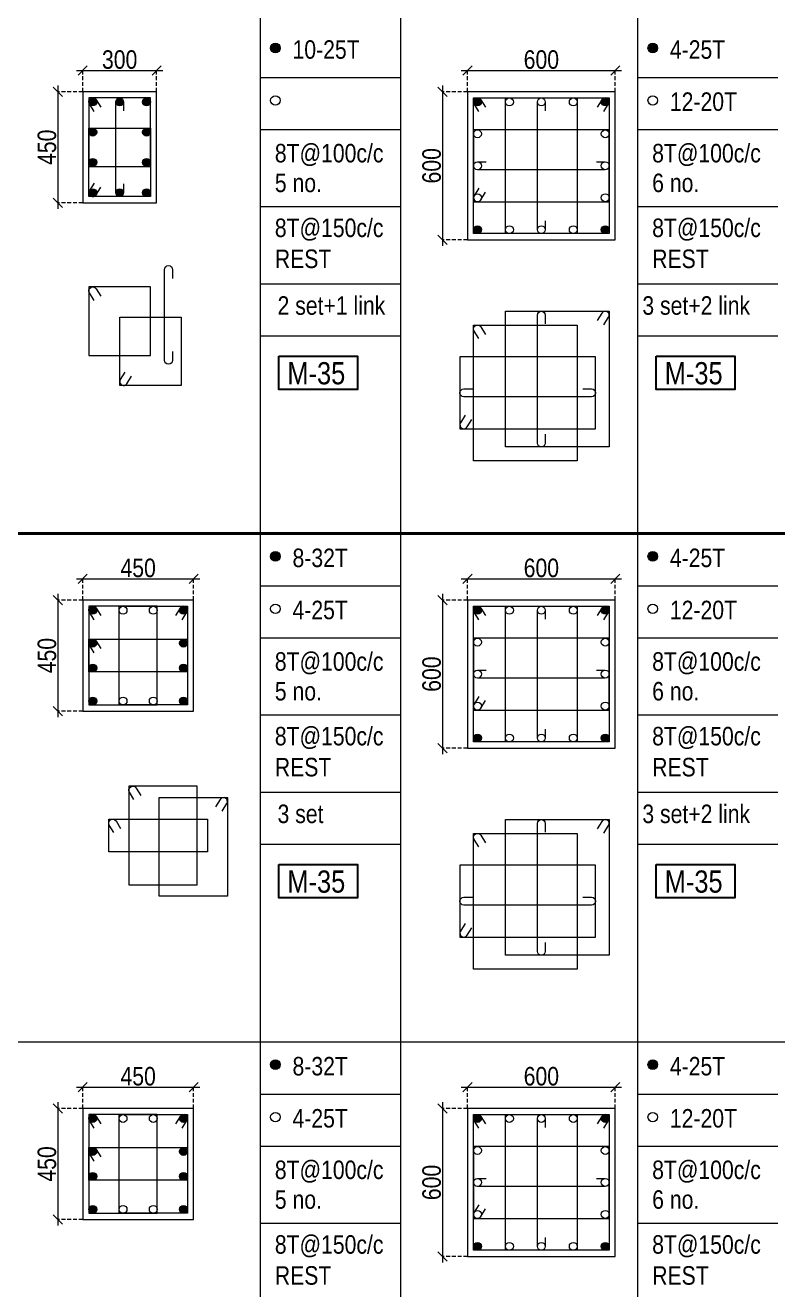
# Model space of a CAD drawing. Header units: millimetres. Extents: x 1112055 to 3390982, y -148532 to 766891.
# Drawn here: x 2585967 to 2598173, y 620686 to 641182 of the extents above; entities that cross this region are included whole.
import ezdxf
from ezdxf.enums import TextEntityAlignment as Align

# ---------------------------------------------------------------- set-up
doc = ezdxf.new("R2010")
doc.units = ezdxf.units.MM
doc.header["$PDMODE"] = 35
doc.header["$PDSIZE"] = -25
doc.linetypes.add('DASHED2', pattern=[0.375, 0.25, -0.125])
doc.linetypes.add('Hidden', pattern=[9.525, 6.35, -3.175])
for name, color, linetype, lineweight in [('B COL. SIZE DIM', 220, 'Continuous', 25), ('B COLSCH', 204, 'Continuous', 20), ('B COLUMN', 1, 'Hidden', 9), ('B STEEL', 34, 'Continuous', 15)]:
    doc.layers.add(name, color=color, linetype=linetype, lineweight=lineweight)
doc.layers.add('B TEXT', color=7, linetype='Continuous')
doc.styles.add('dim inside', font='romans.shx', dxfattribs={"width": 0.8, "height": 125})
doc.styles.add('SWINC', font='swissc.ttf')
doc.dimstyles.new('dim inside', dxfattribs={"dimtxt": 125, "dimasz": 100, "dimexe": 0, "dimexo": 0, "dimgap": 10, "dimtad": 0, "dimdec": 0, "dimzin": 0, "dimdsep": 46, "dimtxsty": 'dim inside', "dimblk": 'SMALL', "dimcen": 0.09, "dimadec": 0, "dimazin": 0, "dimtfac": 1, "dimtdec": 0, "dimtofl": 0, "dimtmove": 0, "dimatfit": 3, "dimfxl": 1, "dimtolj": 1, "dimtzin": 0, "dimarcsym": 2})

# ---------------------------------------------------------------- blocks, each defined once
blk = doc.blocks.new('_Oblique')
at = {"color": 0, "linetype": 'ByBlock', "lineweight": -2}
blk.add_line((-0.5, -0.5), (0.5, 0.5), dxfattribs=at)
blk = doc.blocks.new('*D5619')
at = {"layer": 'B COL. SIZE DIM', "color": 250, "lineweight": 9, "ltscale": 250, "transparency": 16777216}
blk.add_line((2586798, 623970), (2588798, 623970), dxfattribs=at)
at = {"layer": 'B COL. SIZE DIM', "color": 250, "linetype": 'DASHED2', "lineweight": 9, "ltscale": 250, "transparency": 16777216}
for p, q in [((2586898, 623625), (2586898, 623970)), ((2588698, 623625), (2588698, 623970))]:
    blk.add_line(p, q, dxfattribs=at)
at = {"layer": 'Defpoints', "color": 0, "lineweight": 40, "transparency": 16777216}
for p in [(2588698, 623970), (2586898, 623625), (2588698, 623625)]:
    blk.add_point(p, dxfattribs=at)
at = {"layer": 'B COL. SIZE DIM', "color": 250, "lineweight": 9, "transparency": 16777216, "xscale": 150, "yscale": 150, "zscale": 150, "rotation": 180}
blk.add_blockref('_Oblique', (2586898, 623970), dxfattribs=at)
at = {"layer": 'B COL. SIZE DIM', "color": 250, "lineweight": 9, "transparency": 16777216, "xscale": 150, "yscale": 150, "zscale": 150}
blk.add_blockref('_Oblique', (2588698, 623970), dxfattribs=at)
at = {"layer": 'B COL. SIZE DIM', "color": 6, "transparency": 16777216, "insert": (2587798, 624145), "char_height": 300, "attachment_point": 5, "style": 'SWINC'}
blk.add_mtext('\\A1;450', dxfattribs=at)
blk = doc.blocks.new('*D5620')
at = {"layer": 'B COL. SIZE DIM', "color": 250, "lineweight": 9, "ltscale": 250, "transparency": 16777216}
blk.add_line((2586494, 623725), (2586494, 621725), dxfattribs=at)
at = {"layer": 'B COL. SIZE DIM', "color": 250, "linetype": 'DASHED2', "lineweight": 9, "ltscale": 250, "transparency": 16777216}
for p, q in [((2586898, 623625), (2586494, 623625)), ((2586898, 621825), (2586494, 621825))]:
    blk.add_line(p, q, dxfattribs=at)
at = {"layer": 'Defpoints', "color": 0, "lineweight": 40, "transparency": 16777216}
for p in [(2586898, 623625), (2586494, 621825), (2586898, 621825)]:
    blk.add_point(p, dxfattribs=at)
at = {"layer": 'B COL. SIZE DIM', "color": 250, "lineweight": 9, "transparency": 16777216, "xscale": 150, "yscale": 150, "zscale": 150}
for p, rotation in [((2586494, 623625), 90), ((2586494, 621825), 270)]:
    blk.add_blockref('_Oblique', p, dxfattribs=dict(at, rotation=rotation))
at = {"layer": 'B COL. SIZE DIM', "color": 6, "transparency": 16777216, "insert": (2586319, 622725), "char_height": 300, "attachment_point": 5, "rotation": 90, "style": 'SWINC'}
blk.add_mtext('\\A1;450', dxfattribs=at)
blk = doc.blocks.new('*D5621')
at = {"layer": 'B COL. SIZE DIM', "color": 250, "lineweight": 9, "ltscale": 250, "transparency": 16777216}
blk.add_line((2586798, 632210), (2588798, 632210), dxfattribs=at)
at = {"layer": 'B COL. SIZE DIM', "color": 250, "linetype": 'DASHED2', "lineweight": 9, "ltscale": 250, "transparency": 16777216}
for p, q in [((2586898, 631865), (2586898, 632210)), ((2588698, 631865), (2588698, 632210))]:
    blk.add_line(p, q, dxfattribs=at)
at = {"layer": 'Defpoints', "color": 0, "lineweight": 40, "transparency": 16777216}
for p in [(2588698, 632210), (2586898, 631865), (2588698, 631865)]:
    blk.add_point(p, dxfattribs=at)
at = {"layer": 'B COL. SIZE DIM', "color": 250, "lineweight": 9, "transparency": 16777216, "xscale": 150, "yscale": 150, "zscale": 150, "rotation": 180}
blk.add_blockref('_Oblique', (2586898, 632210), dxfattribs=at)
at = {"layer": 'B COL. SIZE DIM', "color": 250, "lineweight": 9, "transparency": 16777216, "xscale": 150, "yscale": 150, "zscale": 150}
blk.add_blockref('_Oblique', (2588698, 632210), dxfattribs=at)
at = {"layer": 'B COL. SIZE DIM', "color": 6, "transparency": 16777216, "insert": (2587798, 632385), "char_height": 300, "attachment_point": 5, "style": 'SWINC'}
blk.add_mtext('\\A1;450', dxfattribs=at)
blk = doc.blocks.new('*D5622')
at = {"layer": 'B COL. SIZE DIM', "color": 250, "lineweight": 9, "ltscale": 250, "transparency": 16777216}
blk.add_line((2586494, 631965), (2586494, 629965), dxfattribs=at)
at = {"layer": 'B COL. SIZE DIM', "color": 250, "linetype": 'DASHED2', "lineweight": 9, "ltscale": 250, "transparency": 16777216}
for p, q in [((2586898, 631865), (2586494, 631865)), ((2586898, 630065), (2586494, 630065))]:
    blk.add_line(p, q, dxfattribs=at)
at = {"layer": 'Defpoints', "color": 0, "lineweight": 40, "transparency": 16777216}
for p in [(2586898, 631865), (2586494, 630065), (2586898, 630065)]:
    blk.add_point(p, dxfattribs=at)
at = {"layer": 'B COL. SIZE DIM', "color": 250, "lineweight": 9, "transparency": 16777216, "xscale": 150, "yscale": 150, "zscale": 150}
for p, rotation in [((2586494, 631865), 90), ((2586494, 630065), 270)]:
    blk.add_blockref('_Oblique', p, dxfattribs=dict(at, rotation=rotation))
at = {"layer": 'B COL. SIZE DIM', "color": 6, "transparency": 16777216, "insert": (2586319, 630965), "char_height": 300, "attachment_point": 5, "rotation": 90, "style": 'SWINC'}
blk.add_mtext('\\A1;450', dxfattribs=at)
blk = doc.blocks.new('*D5631')
at = {"layer": 'B COL. SIZE DIM', "color": 250, "lineweight": 9, "ltscale": 250, "transparency": 16777216}
blk.add_line((2593039, 623970), (2595639, 623970), dxfattribs=at)
at = {"layer": 'B COL. SIZE DIM', "color": 250, "linetype": 'DASHED2', "lineweight": 9, "ltscale": 250, "transparency": 16777216}
for p, q in [((2593139, 623625), (2593139, 623970)), ((2595539, 623625), (2595539, 623970))]:
    blk.add_line(p, q, dxfattribs=at)
at = {"layer": 'Defpoints', "color": 0, "lineweight": 40, "transparency": 16777216}
for p in [(2595539, 623970), (2593139, 623625), (2595539, 623625)]:
    blk.add_point(p, dxfattribs=at)
at = {"layer": 'B COL. SIZE DIM', "color": 250, "lineweight": 9, "transparency": 16777216, "xscale": 150, "yscale": 150, "zscale": 150, "rotation": 180}
blk.add_blockref('_Oblique', (2593139, 623970), dxfattribs=at)
at = {"layer": 'B COL. SIZE DIM', "color": 250, "lineweight": 9, "transparency": 16777216, "xscale": 150, "yscale": 150, "zscale": 150}
blk.add_blockref('_Oblique', (2595539, 623970), dxfattribs=at)
at = {"layer": 'B COL. SIZE DIM', "color": 6, "transparency": 16777216, "insert": (2594339, 624145), "char_height": 300, "attachment_point": 5, "style": 'SWINC'}
blk.add_mtext('\\A1;600', dxfattribs=at)
blk = doc.blocks.new('*D5632')
at = {"layer": 'B COL. SIZE DIM', "color": 250, "lineweight": 9, "ltscale": 250, "transparency": 16777216}
blk.add_line((2592735, 623725), (2592735, 621125), dxfattribs=at)
at = {"layer": 'B COL. SIZE DIM', "color": 250, "linetype": 'DASHED2', "lineweight": 9, "ltscale": 250, "transparency": 16777216}
for p, q in [((2593139, 623625), (2592735, 623625)), ((2593139, 621225), (2592735, 621225))]:
    blk.add_line(p, q, dxfattribs=at)
at = {"layer": 'Defpoints', "color": 0, "lineweight": 40, "transparency": 16777216}
for p in [(2593139, 623625), (2592735, 621225), (2593139, 621225)]:
    blk.add_point(p, dxfattribs=at)
at = {"layer": 'B COL. SIZE DIM', "color": 250, "lineweight": 9, "transparency": 16777216, "xscale": 150, "yscale": 150, "zscale": 150}
for p, rotation in [((2592735, 623625), 90), ((2592735, 621225), 270)]:
    blk.add_blockref('_Oblique', p, dxfattribs=dict(at, rotation=rotation))
at = {"layer": 'B COL. SIZE DIM', "color": 6, "transparency": 16777216, "insert": (2592560, 622425), "char_height": 300, "attachment_point": 5, "rotation": 90, "style": 'SWINC'}
blk.add_mtext('\\A1;600', dxfattribs=at)
blk = doc.blocks.new('*D5633')
at = {"layer": 'B COL. SIZE DIM', "color": 250, "lineweight": 9, "ltscale": 250, "transparency": 16777216}
blk.add_line((2593039, 632210), (2595639, 632210), dxfattribs=at)
at = {"layer": 'B COL. SIZE DIM', "color": 250, "linetype": 'DASHED2', "lineweight": 9, "ltscale": 250, "transparency": 16777216}
for p, q in [((2593139, 631865), (2593139, 632210)), ((2595539, 631865), (2595539, 632210))]:
    blk.add_line(p, q, dxfattribs=at)
at = {"layer": 'Defpoints', "color": 0, "lineweight": 40, "transparency": 16777216}
for p in [(2595539, 632210), (2593139, 631865), (2595539, 631865)]:
    blk.add_point(p, dxfattribs=at)
at = {"layer": 'B COL. SIZE DIM', "color": 250, "lineweight": 9, "transparency": 16777216, "xscale": 150, "yscale": 150, "zscale": 150, "rotation": 180}
blk.add_blockref('_Oblique', (2593139, 632210), dxfattribs=at)
at = {"layer": 'B COL. SIZE DIM', "color": 250, "lineweight": 9, "transparency": 16777216, "xscale": 150, "yscale": 150, "zscale": 150}
blk.add_blockref('_Oblique', (2595539, 632210), dxfattribs=at)
at = {"layer": 'B COL. SIZE DIM', "color": 6, "transparency": 16777216, "insert": (2594339, 632385), "char_height": 300, "attachment_point": 5, "style": 'SWINC'}
blk.add_mtext('\\A1;600', dxfattribs=at)
blk = doc.blocks.new('*D5634')
at = {"layer": 'B COL. SIZE DIM', "color": 250, "lineweight": 9, "ltscale": 250, "transparency": 16777216}
blk.add_line((2592735, 631965), (2592735, 629365), dxfattribs=at)
at = {"layer": 'B COL. SIZE DIM', "color": 250, "linetype": 'DASHED2', "lineweight": 9, "ltscale": 250, "transparency": 16777216}
for p, q in [((2593139, 631865), (2592735, 631865)), ((2593139, 629465), (2592735, 629465))]:
    blk.add_line(p, q, dxfattribs=at)
at = {"layer": 'Defpoints', "color": 0, "lineweight": 40, "transparency": 16777216}
for p in [(2593139, 631865), (2592735, 629465), (2593139, 629465)]:
    blk.add_point(p, dxfattribs=at)
at = {"layer": 'B COL. SIZE DIM', "color": 250, "lineweight": 9, "transparency": 16777216, "xscale": 150, "yscale": 150, "zscale": 150}
for p, rotation in [((2592735, 631865), 90), ((2592735, 629465), 270)]:
    blk.add_blockref('_Oblique', p, dxfattribs=dict(at, rotation=rotation))
at = {"layer": 'B COL. SIZE DIM', "color": 6, "transparency": 16777216, "insert": (2592560, 630665), "char_height": 300, "attachment_point": 5, "rotation": 90, "style": 'SWINC'}
blk.add_mtext('\\A1;600', dxfattribs=at)
blk = doc.blocks.new('*D5427')
at = {"layer": 'B COL. SIZE DIM', "color": 250, "lineweight": 9, "ltscale": 250, "transparency": 16777216}
blk.add_line((2586798, 640450), (2588198, 640450), dxfattribs=at)
at = {"layer": 'B COL. SIZE DIM', "color": 250, "linetype": 'DASHED2', "lineweight": 9, "ltscale": 250, "transparency": 16777216}
for p, q in [((2586898, 640105), (2586898, 640450)), ((2588098, 640105), (2588098, 640450))]:
    blk.add_line(p, q, dxfattribs=at)
at = {"layer": 'Defpoints', "color": 0, "lineweight": 40, "transparency": 16777216}
for p in [(2588098, 640450), (2586898, 640105), (2588098, 640105)]:
    blk.add_point(p, dxfattribs=at)
at = {"layer": 'B COL. SIZE DIM', "color": 250, "lineweight": 9, "transparency": 16777216, "xscale": 150, "yscale": 150, "zscale": 150, "rotation": 180}
blk.add_blockref('_Oblique', (2586898, 640450), dxfattribs=at)
at = {"layer": 'B COL. SIZE DIM', "color": 250, "lineweight": 9, "transparency": 16777216, "xscale": 150, "yscale": 150, "zscale": 150}
blk.add_blockref('_Oblique', (2588098, 640450), dxfattribs=at)
at = {"layer": 'B COL. SIZE DIM', "color": 6, "transparency": 16777216, "insert": (2587498, 640625), "char_height": 300, "attachment_point": 5, "style": 'SWINC'}
blk.add_mtext('\\A1;300', dxfattribs=at)
blk = doc.blocks.new('*D5428')
at = {"layer": 'B COL. SIZE DIM', "color": 250, "lineweight": 9, "ltscale": 250, "transparency": 16777216}
blk.add_line((2586494, 640205), (2586494, 638205), dxfattribs=at)
at = {"layer": 'B COL. SIZE DIM', "color": 250, "linetype": 'DASHED2', "lineweight": 9, "ltscale": 250, "transparency": 16777216}
for p, q in [((2586898, 640105), (2586494, 640105)), ((2586898, 638305), (2586494, 638305))]:
    blk.add_line(p, q, dxfattribs=at)
at = {"layer": 'Defpoints', "color": 0, "lineweight": 40, "transparency": 16777216}
for p in [(2586898, 640105), (2586494, 638305), (2586898, 638305)]:
    blk.add_point(p, dxfattribs=at)
at = {"layer": 'B COL. SIZE DIM', "color": 250, "lineweight": 9, "transparency": 16777216, "xscale": 150, "yscale": 150, "zscale": 150}
for p, rotation in [((2586494, 640105), 90), ((2586494, 638305), 270)]:
    blk.add_blockref('_Oblique', p, dxfattribs=dict(at, rotation=rotation))
at = {"layer": 'B COL. SIZE DIM', "color": 6, "transparency": 16777216, "insert": (2586319, 639205), "char_height": 300, "attachment_point": 5, "rotation": 90, "style": 'SWINC'}
blk.add_mtext('\\A1;450', dxfattribs=at)
blk = doc.blocks.new('*D5429')
at = {"layer": 'B COL. SIZE DIM', "color": 250, "lineweight": 9, "ltscale": 250, "transparency": 16777216}
blk.add_line((2593039, 640450), (2595639, 640450), dxfattribs=at)
at = {"layer": 'B COL. SIZE DIM', "color": 250, "linetype": 'DASHED2', "lineweight": 9, "ltscale": 250, "transparency": 16777216}
for p, q in [((2593139, 640105), (2593139, 640450)), ((2595539, 640105), (2595539, 640450))]:
    blk.add_line(p, q, dxfattribs=at)
at = {"layer": 'Defpoints', "color": 0, "lineweight": 40, "transparency": 16777216}
for p in [(2595539, 640450), (2593139, 640105), (2595539, 640105)]:
    blk.add_point(p, dxfattribs=at)
at = {"layer": 'B COL. SIZE DIM', "color": 250, "lineweight": 9, "transparency": 16777216, "xscale": 150, "yscale": 150, "zscale": 150, "rotation": 180}
blk.add_blockref('_Oblique', (2593139, 640450), dxfattribs=at)
at = {"layer": 'B COL. SIZE DIM', "color": 250, "lineweight": 9, "transparency": 16777216, "xscale": 150, "yscale": 150, "zscale": 150}
blk.add_blockref('_Oblique', (2595539, 640450), dxfattribs=at)
at = {"layer": 'B COL. SIZE DIM', "color": 6, "transparency": 16777216, "insert": (2594339, 640625), "char_height": 300, "attachment_point": 5, "style": 'SWINC'}
blk.add_mtext('\\A1;600', dxfattribs=at)
blk = doc.blocks.new('*D5430')
at = {"layer": 'B COL. SIZE DIM', "color": 250, "lineweight": 9, "ltscale": 250, "transparency": 16777216}
blk.add_line((2592735, 640205), (2592735, 637605), dxfattribs=at)
at = {"layer": 'B COL. SIZE DIM', "color": 250, "linetype": 'DASHED2', "lineweight": 9, "ltscale": 250, "transparency": 16777216}
for p, q in [((2593139, 640105), (2592735, 640105)), ((2593139, 637705), (2592735, 637705))]:
    blk.add_line(p, q, dxfattribs=at)
at = {"layer": 'Defpoints', "color": 0, "lineweight": 40, "transparency": 16777216}
for p in [(2593139, 640105), (2592735, 637705), (2593139, 637705)]:
    blk.add_point(p, dxfattribs=at)
at = {"layer": 'B COL. SIZE DIM', "color": 250, "lineweight": 9, "transparency": 16777216, "xscale": 150, "yscale": 150, "zscale": 150}
for p, rotation in [((2592735, 640105), 90), ((2592735, 637705), 270)]:
    blk.add_blockref('_Oblique', p, dxfattribs=dict(at, rotation=rotation))
at = {"layer": 'B COL. SIZE DIM', "color": 6, "transparency": 16777216, "insert": (2592560, 638905), "char_height": 300, "attachment_point": 5, "rotation": 90, "style": 'SWINC'}
blk.add_mtext('\\A1;600', dxfattribs=at)

msp = doc.modelspace()

# ---------------------------------------------------------------- hatches: boundary and pattern name
at = {"layer": 'B STEEL', "lineweight": 9, "ltscale": 0.5}
h = msp.add_hatch(color=34, dxfattribs=at)
edge = h.paths.add_edge_path()
edge.add_arc((2590023.8, 640814.1), 76.8, 0, 360)
h = msp.add_hatch(color=34, dxfattribs=at)
edge = h.paths.add_edge_path()
edge.add_arc((2596145.4, 640814.1), 76.8, 0, 360)
h = msp.add_hatch(color=34, dxfattribs=at)
edge = h.paths.add_edge_path()
edge.add_arc((2587062.2, 639940.9), 64, 0, 360)
h = msp.add_hatch(color=34, dxfattribs=at)
edge = h.paths.add_edge_path()
edge.add_arc((2587498.1, 639940.9), 64, 0, 360)
h = msp.add_hatch(color=34, dxfattribs=at)
edge = h.paths.add_edge_path()
edge.add_arc((2587934.1, 639940.9), 64, 0, 360)
h = msp.add_hatch(color=34, dxfattribs=at)
edge = h.paths.add_edge_path()
edge.add_arc((2593303, 639940.9), 64, 0, 360)
h = msp.add_hatch(color=34, dxfattribs=at)
edge = h.paths.add_edge_path()
edge.add_arc((2595374.9, 639940.9), 64, 180, 540, ccw=False)
h = msp.add_hatch(color=34, dxfattribs=at)
edge = h.paths.add_edge_path()
edge.add_arc((2587062.2, 639450.2), 64, 0, 360)
h = msp.add_hatch(color=3, dxfattribs=at)
edge = h.paths.add_edge_path()
edge.add_arc((2587934.1, 639450.2), 64, 0, 360)
h = msp.add_hatch(color=34, dxfattribs=at)
edge = h.paths.add_edge_path()
edge.add_arc((2587062.2, 638959.6), 64, 0, 360)
h = msp.add_hatch(color=3, dxfattribs=at)
edge = h.paths.add_edge_path()
edge.add_arc((2587934.1, 638959.6), 64, 0, 360)
h = msp.add_hatch(color=34, dxfattribs=at)
edge = h.paths.add_edge_path()
edge.add_arc((2587062.2, 638468.9), 64, 0, 360)
h = msp.add_hatch(color=34, dxfattribs=at)
edge = h.paths.add_edge_path()
edge.add_arc((2587498.1, 638468.9), 64, 0, 360)
h = msp.add_hatch(color=34, dxfattribs=at)
edge = h.paths.add_edge_path()
edge.add_arc((2587934.1, 638468.9), 64, 0, 360)
h = msp.add_hatch(color=34, dxfattribs=at)
edge = h.paths.add_edge_path()
edge.add_arc((2593303, 637868.9), 64, 0, 360, ccw=False)
h = msp.add_hatch(color=34, dxfattribs=at)
edge = h.paths.add_edge_path()
edge.add_arc((2595374.9, 637868.9), 64, -180, 180)
h = msp.add_hatch(color=34, dxfattribs=at)
edge = h.paths.add_edge_path()
edge.add_arc((2590023.8, 632574.2), 76.8, 0, 360)
h = msp.add_hatch(color=34, dxfattribs=at)
edge = h.paths.add_edge_path()
edge.add_arc((2596145.4, 632574.2), 76.8, 0, 360)
h = msp.add_hatch(color=34, dxfattribs=at)
edge = h.paths.add_edge_path()
edge.add_arc((2587062.2, 631701), 64, 0, 360)
h = msp.add_hatch(color=34, dxfattribs=at)
edge = h.paths.add_edge_path()
edge.add_arc((2588534.1, 631701), 64, 180, 540, ccw=False)
h = msp.add_hatch(color=34, dxfattribs=at)
edge = h.paths.add_edge_path()
edge.add_arc((2593303, 631701), 64, 0, 360)
h = msp.add_hatch(color=34, dxfattribs=at)
edge = h.paths.add_edge_path()
edge.add_arc((2595374.9, 631701), 64, 180, 540, ccw=False)
at = {"layer": 'B STEEL'}
h = msp.add_hatch(color=34, dxfattribs=at)
edge = h.paths.add_edge_path()
edge.add_arc((2587062.2, 631166.6), 64, 0, 360)
h = msp.add_hatch(color=34, dxfattribs=at)
edge = h.paths.add_edge_path()
edge.add_arc((2588534.1, 631166.6), 64, 0, 360)
h = msp.add_hatch(color=34, dxfattribs=at)
edge = h.paths.add_edge_path()
edge.add_arc((2587062.2, 630763.5), 64, 0, 360)
h = msp.add_hatch(color=34, dxfattribs=at)
edge = h.paths.add_edge_path()
edge.add_arc((2588534.1, 630763.5), 64, 0, 360)
at = {"layer": 'B STEEL', "lineweight": 9, "ltscale": 0.5}
h = msp.add_hatch(color=34, dxfattribs=at)
edge = h.paths.add_edge_path()
edge.add_arc((2587062.2, 630229.1), 64, 0, 360, ccw=False)
h = msp.add_hatch(color=34, dxfattribs=at)
edge = h.paths.add_edge_path()
edge.add_arc((2588534.1, 630229.1), 64, -180, 180)
h = msp.add_hatch(color=34, dxfattribs=at)
edge = h.paths.add_edge_path()
edge.add_arc((2593303, 629629.1), 64, 0, 360, ccw=False)
h = msp.add_hatch(color=34, dxfattribs=at)
edge = h.paths.add_edge_path()
edge.add_arc((2595374.9, 629629.1), 64, -180, 180)
h = msp.add_hatch(color=34, dxfattribs=at)
edge = h.paths.add_edge_path()
edge.add_arc((2590023.8, 624334.4), 76.8, 0, 360)
h = msp.add_hatch(color=34, dxfattribs=at)
edge = h.paths.add_edge_path()
edge.add_arc((2596145.4, 624334.4), 76.8, 0, 360)
h = msp.add_hatch(color=34, dxfattribs=at)
edge = h.paths.add_edge_path()
edge.add_arc((2587062.2, 623461.2), 64, 0, 360)
h = msp.add_hatch(color=34, dxfattribs=at)
edge = h.paths.add_edge_path()
edge.add_arc((2588534.1, 623461.2), 64, 180, 540, ccw=False)
h = msp.add_hatch(color=34, dxfattribs=at)
edge = h.paths.add_edge_path()
edge.add_arc((2593303, 623461.2), 64, 0, 360)
h = msp.add_hatch(color=34, dxfattribs=at)
edge = h.paths.add_edge_path()
edge.add_arc((2595374.9, 623461.2), 64, 180, 540, ccw=False)
at = {"layer": 'B STEEL'}
h = msp.add_hatch(color=34, dxfattribs=at)
edge = h.paths.add_edge_path()
edge.add_arc((2587062.2, 622926.8), 64, 0, 360)
h = msp.add_hatch(color=34, dxfattribs=at)
edge = h.paths.add_edge_path()
edge.add_arc((2588534.1, 622926.8), 64, 0, 360)
h = msp.add_hatch(color=34, dxfattribs=at)
edge = h.paths.add_edge_path()
edge.add_arc((2587062.2, 622523.6), 64, 0, 360)
h = msp.add_hatch(color=34, dxfattribs=at)
edge = h.paths.add_edge_path()
edge.add_arc((2588534.1, 622523.6), 64, 0, 360)
at = {"layer": 'B STEEL', "lineweight": 9, "ltscale": 0.5}
h = msp.add_hatch(color=34, dxfattribs=at)
edge = h.paths.add_edge_path()
edge.add_arc((2587062.2, 621989.2), 64, 0, 360, ccw=False)
h = msp.add_hatch(color=34, dxfattribs=at)
edge = h.paths.add_edge_path()
edge.add_arc((2588534.1, 621989.2), 64, -180, 180)
h = msp.add_hatch(color=34, dxfattribs=at)
edge = h.paths.add_edge_path()
edge.add_arc((2593303, 621389.2), 64, 0, 360, ccw=False)
h = msp.add_hatch(color=34, dxfattribs=at)
edge = h.paths.add_edge_path()
edge.add_arc((2595374.9, 621389.2), 64, -180, 180)

# ---------------------------------------------------------------- linework, layer by layer
at = {"color": 1, "lineweight": 40}
msp.add_line((2487307.1, 632942.5), (2815548.4, 632942.5), dxfattribs=at)
at = {"layer": 'B COLSCH', "color": 250, "lineweight": 0}
for p, q in [((2589777.5, 649422.2), (2589777.5, 583503.5)), ((2592051.9, 649422.2), (2592051.9, 574628.3)), ((2595899.1, 649422.2), (2595899.1, 583503.5)), ((2589777.5, 640337.4), (2592051.9, 640337.4)), ((2595899.1, 640337.4), (2598173.5, 640337.4)), ((2589777.5, 639492.4), (2592051.9, 639492.4)), ((2595899.1, 639492.4), (2598173.5, 639492.4)), ((2589777.5, 638242.6), (2592051.9, 638242.6)), ((2595899.1, 638242.6), (2598173.5, 638242.6)), ((2589777.5, 636992.8), (2592051.9, 636992.8)), ((2595899.1, 636992.8), (2598173.5, 636992.8)), ((2589777.5, 636147.8), (2592051.9, 636147.8)), ((2595899.1, 636147.8), (2598173.5, 636147.8)), ((2487307.1, 632942.5), (2667535.6, 632942.5)), ((2589777.5, 632097.5), (2592051.9, 632097.5)), ((2595899.1, 632097.5), (2598173.5, 632097.5)), ((2589777.5, 631252.5), (2592051.9, 631252.5)), ((2595899.1, 631252.5), (2598173.5, 631252.5)), ((2589777.5, 630002.8), (2592051.9, 630002.8)), ((2595899.1, 630002.8), (2598173.5, 630002.8)), ((2589777.5, 628753), (2592051.9, 628753)), ((2595899.1, 628753), (2598173.5, 628753)), ((2589777.5, 627908), (2592051.9, 627908)), ((2595899.1, 627908), (2598173.5, 627908)), ((2487307.1, 624702.7), (2667535.6, 624702.7)), ((2589777.5, 623857.7), (2592051.9, 623857.7)), ((2595899.1, 623857.7), (2598173.5, 623857.7)), ((2589777.5, 623012.7), (2592051.9, 623012.7)), ((2595899.1, 623012.7), (2598173.5, 623012.7)), ((2589777.5, 621762.9), (2592051.9, 621762.9)), ((2595899.1, 621762.9), (2598173.5, 621762.9))]:
    msp.add_line(p, q, dxfattribs=at)
at = {"layer": 'B COLUMN', "color": 1, "linetype": 'ByBlock', "lineweight": 20}
for points in [[(2586898.1, 638304.9), (2588098.1, 638304.9), (2588098.1, 640104.9), (2586898.1, 640104.9)], [(2593139, 637704.9), (2595539, 637704.9), (2595539, 640104.9), (2593139, 640104.9)], [(2586898.1, 630065.1), (2588698.1, 630065.1), (2588698.1, 631865.1), (2586898.1, 631865.1)], [(2593139, 629465.1), (2595539, 629465.1), (2595539, 631865.1), (2593139, 631865.1)], [(2586898.1, 621825.2), (2588698.1, 621825.2), (2588698.1, 623625.2), (2586898.1, 623625.2)], [(2593139, 621225.2), (2595539, 621225.2), (2595539, 623625.2), (2593139, 623625.2)]]:
    msp.add_lwpolyline(points, close=True, dxfattribs=at)
at = {"layer": 'B STEEL', "color": 34, "lineweight": 9, "ltscale": 0.5}
for points in [[(2587082.4, 639785.8), (2587007.6, 639907.3, -1), (2587116.7, 639974.4), (2587191.4, 639853)], [(2587562.2, 638611.6), (2587562.2, 638468.9, -1), (2587434.1, 638468.9), (2587434.1, 639940.9, -1), (2587562.2, 639940.9), (2587562.2, 639798.2)], [(2593323.2, 639785.8), (2593248.5, 639907.3, -1), (2593357.5, 639974.4), (2593432.3, 639853)], [(2594403, 638011.6), (2594403, 637868.9, -1), (2594274.9, 637868.9), (2594274.9, 639940.9, -1), (2594403, 639940.9), (2594403, 639798.2)], [(2595354.7, 639785.8), (2595429.5, 639907.3, 1), (2595320.4, 639974.4), (2595245.6, 639853)], [(2595232.3, 638968.9), (2595374.9, 638968.9, -1), (2595374.9, 638840.9), (2593303, 638840.9, -1), (2593303, 638968.9), (2593445.6, 638968.9)], [(2587082.4, 638624), (2587007.6, 638502.5, 1), (2587116.7, 638435.4), (2587191.4, 638556.8)], [(2593323.2, 638541.9), (2593248.5, 638420.5, 1), (2593357.5, 638353.4), (2593432.3, 638474.8)], [(2588354.1, 635893.8), (2588354.1, 635751.1, -1), (2588226.1, 635751.1), (2588226.1, 637223.1, -1), (2588354.1, 637223.1), (2588354.1, 637080.5)], [(2587082.4, 636722), (2587007.6, 636843.4, -1), (2587116.7, 636910.6), (2587191.4, 636789.1)], [(2594403, 634553.8), (2594403, 634411.1, -1), (2594274.9, 634411.1), (2594274.9, 636483.1, -1), (2594403, 636483.1), (2594403, 636340.5)], [(2595354.7, 636328.1), (2595429.5, 636449.5, 1), (2595320.4, 636516.7), (2595245.6, 636395.2)], [(2593323.2, 636105), (2593248.5, 636226.5, -1), (2593357.5, 636293.6), (2593432.3, 636172.1)], [(2587582.4, 635560.1), (2587507.6, 635438.6, 1), (2587616.7, 635371.5), (2587691.4, 635493)], [(2595011, 635288.1), (2595153.7, 635288.1, -1), (2595153.7, 635160), (2593081.7, 635160, -1), (2593081.7, 635288.1), (2593224.3, 635288.1)], [(2593101.9, 634861.1), (2593027.2, 634739.6, 1), (2593136.2, 634672.5), (2593211, 634794)], [(2587082.4, 631546), (2587007.6, 631667.5, -1), (2587116.7, 631734.6), (2587191.4, 631613.1)], [(2588513.9, 631546), (2588588.6, 631667.5, 1), (2588479.6, 631734.6), (2588404.8, 631613.1)], [(2593323.2, 631546), (2593248.5, 631667.5, -1), (2593357.5, 631734.6), (2593432.3, 631613.1)], [(2594403, 629771.7), (2594403, 629629.1, -1), (2594274.9, 629629.1), (2594274.9, 631701, -1), (2594403, 631701), (2594403, 631558.4)], [(2595354.7, 631546), (2595429.5, 631667.5, 1), (2595320.4, 631734.6), (2595245.6, 631613.1)], [(2587082.4, 631011.6), (2587007.6, 631133.1, -1), (2587116.7, 631200.2), (2587191.4, 631078.7)], [(2595232.3, 630729.1), (2595374.9, 630729.1, -1), (2595374.9, 630601), (2593303, 630601, -1), (2593303, 630729.1), (2593445.6, 630729.1)], [(2593323.2, 630302.1), (2593248.5, 630180.6, 1), (2593357.5, 630113.5), (2593432.3, 630235)], [(2587730.5, 628630.3), (2587655.7, 628751.8, -1), (2587764.7, 628818.9), (2587839.5, 628697.4)], [(2589161.9, 628444.7), (2589236.7, 628566.2, 1), (2589127.7, 628633.3), (2589052.9, 628511.8)], [(2587404.6, 628095.9), (2587329.8, 628217.4, -1), (2587438.9, 628284.5), (2587513.6, 628163)], [(2594403, 626313.9), (2594403, 626171.3, -1), (2594274.9, 626171.3), (2594274.9, 628243.3, -1), (2594403, 628243.3), (2594403, 628100.6)], [(2595354.7, 628088.2), (2595429.5, 628209.7, 1), (2595320.4, 628276.8), (2595245.6, 628155.3)], [(2593323.2, 627865.1), (2593248.5, 627986.6, -1), (2593357.5, 628053.7), (2593432.3, 627932.3)], [(2595011, 627048.2), (2595153.7, 627048.2, -1), (2595153.7, 626920.2), (2593081.7, 626920.2, -1), (2593081.7, 627048.2), (2593224.3, 627048.2)], [(2593101.9, 626621.2), (2593027.2, 626499.8, 1), (2593136.2, 626432.7), (2593211, 626554.1)], [(2587082.4, 623306.2), (2587007.6, 623427.6, -1), (2587116.7, 623494.7), (2587191.4, 623373.3)], [(2588513.9, 623306.2), (2588588.6, 623427.6, 1), (2588479.6, 623494.7), (2588404.8, 623373.3)], [(2593323.2, 623306.2), (2593248.5, 623427.6, -1), (2593357.5, 623494.7), (2593432.3, 623373.3)], [(2594403, 621531.9), (2594403, 621389.2, -1), (2594274.9, 621389.2), (2594274.9, 623461.2, -1), (2594403, 623461.2), (2594403, 623318.5)], [(2595354.7, 623306.2), (2595429.5, 623427.6, 1), (2595320.4, 623494.7), (2595245.6, 623373.3)], [(2587082.4, 622771.8), (2587007.6, 622893.2, -1), (2587116.7, 622960.4), (2587191.4, 622838.9)], [(2595232.3, 622489.2), (2595374.9, 622489.2, -1), (2595374.9, 622361.2), (2593303, 622361.2, -1), (2593303, 622489.2), (2593445.6, 622489.2)], [(2593323.2, 622062.3), (2593248.5, 621940.8, 1), (2593357.5, 621873.7), (2593432.3, 621995.1)]]:
    msp.add_lwpolyline(points, format="xyb", dxfattribs=at)
for points in [[(2586998.1, 638895.6), (2587998.1, 638895.6), (2587998.1, 640004.9), (2586998.1, 640004.9)], [(2594921, 640004.9), (2594921, 637804.9), (2593239, 637804.9), (2593239, 640004.9)], [(2595439, 640004.9), (2595439, 637804.9), (2593756.9, 637804.9), (2593756.9, 640004.9)], [(2586998.1, 639514.2), (2587998.1, 639514.2), (2587998.1, 638404.9), (2586998.1, 638404.9)], [(2593239, 638322.9), (2595439, 638322.9), (2595439, 639486.9), (2593239, 639486.9)], [(2586998.1, 635831.7), (2587998.1, 635831.7), (2587998.1, 636941), (2586998.1, 636941)], [(2587498.1, 636450.4), (2588498.1, 636450.4), (2588498.1, 635341), (2587498.1, 635341)], [(2595439, 636547.1), (2595439, 634347.1), (2593756.9, 634347.1), (2593756.9, 636547.1)], [(2594921, 636324), (2594921, 634124), (2593239, 634124), (2593239, 636324)], [(2593017.7, 634642), (2595217.7, 634642), (2595217.7, 635806.1), (2593017.7, 635806.1)], [(2586998.1, 630165.1), (2588107.5, 630165.1), (2588107.5, 631765.1), (2586998.1, 631765.1)], [(2588598.1, 630165.1), (2587488.8, 630165.1), (2587488.8, 631765.1), (2588598.1, 631765.1)], [(2594921, 631765.1), (2594921, 629565.1), (2593239, 629565.1), (2593239, 631765.1)], [(2595439, 631765.1), (2595439, 629565.1), (2593756.9, 629565.1), (2593756.9, 631765.1)], [(2586998.1, 631230.7), (2588598.1, 631230.7), (2588598.1, 630699.4), (2586998.1, 630699.4)], [(2593239, 630083), (2595439, 630083), (2595439, 631247.1), (2593239, 631247.1)], [(2587646.2, 627249.3), (2588755.6, 627249.3), (2588755.6, 628849.3), (2587646.2, 628849.3)], [(2589246.2, 627063.7), (2588136.9, 627063.7), (2588136.9, 628663.7), (2589246.2, 628663.7)], [(2587320.3, 628315), (2588920.3, 628315), (2588920.3, 627783.7), (2587320.3, 627783.7)], [(2595439, 628307.3), (2595439, 626107.3), (2593756.9, 626107.3), (2593756.9, 628307.3)], [(2594921, 628084.2), (2594921, 625884.2), (2593239, 625884.2), (2593239, 628084.2)], [(2593017.7, 626402.2), (2595217.7, 626402.2), (2595217.7, 627566.2), (2593017.7, 627566.2)], [(2586998.1, 621925.2), (2588107.5, 621925.2), (2588107.5, 623525.2), (2586998.1, 623525.2)], [(2588598.1, 621925.2), (2587488.8, 621925.2), (2587488.8, 623525.2), (2588598.1, 623525.2)], [(2594921, 623525.2), (2594921, 621325.2), (2593239, 621325.2), (2593239, 623525.2)], [(2595439, 623525.2), (2595439, 621325.2), (2593756.9, 621325.2), (2593756.9, 623525.2)], [(2586998.1, 622990.8), (2588598.1, 622990.8), (2588598.1, 622459.6), (2586998.1, 622459.6)], [(2593239, 621843.2), (2595439, 621843.2), (2595439, 623007.2), (2593239, 623007.2)]]:
    msp.add_lwpolyline(points, close=True, dxfattribs=at)
for centre, radius in [((2590023.8, 640814.1), 76.8), ((2596145.4, 640814.1), 76.8), ((2587062.2, 639940.9), 64), ((2587498.1, 639940.9), 64), ((2587934.1, 639940.9), 64), ((2590023.8, 639963.8), 76.8), ((2593303, 639940.9), 64), ((2593821, 639940.9), 64), ((2594339, 639940.9), 64), ((2594856.9, 639940.9), 64), ((2595374.9, 639940.9), 64), ((2596145.4, 639963.8), 76.8), ((2587062.2, 639450.2), 64), ((2593303, 639422.9), 64), ((2595374.9, 639422.9), 64), ((2587062.2, 638959.6), 64), ((2593303, 638904.9), 64), ((2595374.9, 638904.9), 64), ((2587062.2, 638468.9), 64), ((2587498.1, 638468.9), 64), ((2587934.1, 638468.9), 64), ((2593303, 638386.9), 64), ((2595374.9, 638386.9), 64), ((2593303, 637868.9), 64), ((2593821, 637868.9), 64), ((2594339, 637868.9), 64), ((2594856.9, 637868.9), 64), ((2595374.9, 637868.9), 64), ((2590023.8, 632574.2), 76.8), ((2596145.4, 632574.2), 76.8), ((2587062.2, 631701), 64), ((2587552.8, 631701), 64), ((2588043.5, 631701), 64), ((2588534.1, 631701), 64), ((2590023.8, 631723.9), 76.8), ((2593303, 631701), 64), ((2593821, 631701), 64), ((2594339, 631701), 64), ((2594856.9, 631701), 64), ((2595374.9, 631701), 64), ((2596145.4, 631723.9), 76.8), ((2587062.2, 631166.6), 64), ((2588534.1, 631166.6), 64), ((2593303, 631183), 64), ((2595374.9, 631183), 64), ((2587062.2, 630763.5), 64), ((2588534.1, 630763.5), 64), ((2593303, 630665.1), 64), ((2595374.9, 630665.1), 64), ((2587062.2, 630229.1), 64), ((2587552.8, 630229.1), 64), ((2588043.5, 630229.1), 64), ((2588534.1, 630229.1), 64), ((2593303, 630147.1), 64), ((2595374.9, 630147.1), 64), ((2593303, 629629.1), 64), ((2593821, 629629.1), 64), ((2594339, 629629.1), 64), ((2594856.9, 629629.1), 64), ((2595374.9, 629629.1), 64), ((2590023.8, 624334.4), 76.8), ((2596145.4, 624334.4), 76.8), ((2587062.2, 623461.2), 64), ((2587552.8, 623461.2), 64), ((2588043.5, 623461.2), 64), ((2588534.1, 623461.2), 64), ((2590023.8, 623484.1), 76.8), ((2593303, 623461.2), 64), ((2593821, 623461.2), 64), ((2594339, 623461.2), 64), ((2594856.9, 623461.2), 64), ((2595374.9, 623461.2), 64), ((2596145.4, 623484.1), 76.8), ((2587062.2, 622926.8), 64), ((2588534.1, 622926.8), 64), ((2593303, 622943.2), 64), ((2595374.9, 622943.2), 64), ((2587062.2, 622523.6), 64), ((2588534.1, 622523.6), 64), ((2593303, 622425.2), 64), ((2595374.9, 622425.2), 64), ((2587062.2, 621989.2), 64), ((2587552.8, 621989.2), 64), ((2588043.5, 621989.2), 64), ((2588534.1, 621989.2), 64), ((2593303, 621907.2), 64), ((2595374.9, 621907.2), 64), ((2593303, 621389.2), 64), ((2593821, 621389.2), 64), ((2594339, 621389.2), 64), ((2594856.9, 621389.2), 64), ((2595374.9, 621389.2), 64)]:
    msp.add_circle(centre, radius, dxfattribs=at)
at = {"layer": 'B STEEL', "color": 3, "lineweight": 9, "ltscale": 0.5}
for centre in [(2587934.1, 639450.2), (2587934.1, 638959.6)]:
    msp.add_circle(centre, 64, dxfattribs=at)
at = {"layer": 'B TEXT', "color": 1}
for points in [[(2590081.2, 635818.8), (2591355.8, 635818.8), (2591355.8, 635280.8), (2590081.2, 635280.8)], [(2596202.8, 635818.8), (2597477.4, 635818.8), (2597477.4, 635280.8), (2596202.8, 635280.8)], [(2590081.2, 627579), (2591355.8, 627579), (2591355.8, 627041), (2590081.2, 627041)], [(2596202.8, 627579), (2597477.4, 627579), (2597477.4, 627041), (2596202.8, 627041)]]:
    msp.add_lwpolyline(points, close=True, dxfattribs=at)

# ---------------------------------------------------------------- texts
at = {"layer": 'B TEXT', "style": 'SWINC'}
for s, p in [('10-25T', (2590302.3, 640639.5)), ('4-25T', (2596423.9, 640639.5)), ('12-20T', (2596423.9, 639794.5)), ('8T@100c/c', (2590015.4, 638959.7)), ('8T@100c/c', (2596137, 638959.7)), ('5 no.', (2590015.4, 638477.9)), ('6 no.', (2596137, 638477.9)), ('8T@150c/c', (2590015.4, 637749.8)), ('8T@150c/c', (2596137, 637749.8)), ('REST', (2590015.4, 637247.4)), ('REST', (2596137, 637247.4)), ('2 set+1 link', (2590059.2, 636490.3)), ('3 set+2 link', (2595977.3, 636490.3)), ('8-32T', (2590302.3, 632399.7)), ('4-25T', (2596423.9, 632399.7)), ('4-25T', (2590302.3, 631554.7)), ('12-20T', (2596423.9, 631554.7)), ('8T@100c/c', (2590015.4, 630719.8)), ('8T@100c/c', (2596137, 630719.8)), ('5 no.', (2590015.4, 630238)), ('6 no.', (2596137, 630238)), ('8T@150c/c', (2590015.4, 629509.9)), ('8T@150c/c', (2596137, 629509.9)), ('REST', (2590015.4, 629007.5)), ('REST', (2596137, 629007.5)), ('3 set', (2590059.2, 628250.5)), ('3 set+2 link', (2595977.3, 628250.5)), ('8-32T', (2590302.3, 624159.8)), ('4-25T', (2596423.9, 624159.8)), ('4-25T', (2590302.3, 623314.8)), ('12-20T', (2596423.9, 623314.8)), ('8T@100c/c', (2590015.4, 622480)), ('8T@100c/c', (2596137, 622480)), ('5 no.', (2590015.4, 621998.2)), ('6 no.', (2596137, 621998.2)), ('8T@150c/c', (2590015.4, 621270.1)), ('8T@150c/c', (2596137, 621270.1)), ('REST', (2590015.4, 620767.7)), ('REST', (2596137, 620767.7))]:
    msp.add_text(s, height=300, dxfattribs=at).set_placement(p)
at = {"layer": 'B TEXT', "color": 1, "style": 'SWINC'}
for p in [(2590218.5, 635254.3), (2596340.1, 635254.3), (2590218.5, 627014.4), (2596340.1, 627014.4)]:
    msp.add_text('M-35', height=360, dxfattribs=at).set_placement(p, align=Align.BOTTOM_LEFT)

# ---------------------------------------------------------------- dimensions: what is measured, and where the dimension line sits
at = {"layer": 'B COL. SIZE DIM', "color": 250, "ltscale": 250}
for base, p1, p2, picture, middle in [((2588098.1, 640449.8), (2586898.1, 640104.9), (2588098.1, 640104.9), '*D5427', (2587498.1, 640624.8)), ((2595539, 640449.8), (2593139, 640104.9), (2595539, 640104.9), '*D5429', (2594339, 640624.8)), ((2588698.1, 632210), (2586898.1, 631865.1), (2588698.1, 631865.1), '*D5621', (2587798.1, 632385)), ((2595539, 632210), (2593139, 631865.1), (2595539, 631865.1), '*D5633', (2594339, 632385)), ((2588698.1, 623970.2), (2586898.1, 623625.2), (2588698.1, 623625.2), '*D5619', (2587798.1, 624145.2)), ((2595539, 623970.2), (2593139, 623625.2), (2595539, 623625.2), '*D5631', (2594339, 624145.2))]:
    dim = msp.add_linear_dim(base=base, p1=p1, p2=p2, dimstyle='dim inside', override={"dimtxt": 300, "dimasz": 150, "dimgap": 25, "dimtad": 3, "dimlfac": 0.25, "dimtxsty": 'SWINC', "dimblk1": 'Oblique', "dimblk2": 'Oblique', "dimsah": 1, "dimdle": 100, "dimclrd": 250, "dimclre": 250, "dimclrt": 6, "dimfxl": 1000, "dimlwd": 9, "dimlwe": 9}, dxfattribs=at)
    dim.commit()
    dim.dimension.update_dxf_attribs({"geometry": picture, "text_midpoint": middle})
for base, p1, p2, picture, middle in [((2586494.3, 638304.9), (2586898.1, 640104.9), (2586898.1, 638304.9), '*D5428', (2586319.3, 639204.9)), ((2592735.1, 637704.9), (2593139, 640104.9), (2593139, 637704.9), '*D5430', (2592560.1, 638904.9)), ((2586494.3, 630065.1), (2586898.1, 631865.1), (2586898.1, 630065.1), '*D5622', (2586319.3, 630965.1)), ((2592735.1, 629465.1), (2593139, 631865.1), (2593139, 629465.1), '*D5634', (2592560.1, 630665.1)), ((2586494.3, 621825.2), (2586898.1, 623625.2), (2586898.1, 621825.2), '*D5620', (2586319.3, 622725.2)), ((2592735.1, 621225.2), (2593139, 623625.2), (2593139, 621225.2), '*D5632', (2592560.1, 622425.2))]:
    dim = msp.add_linear_dim(base=base, p1=p1, p2=p2, angle=90, dimstyle='dim inside', override={"dimtxt": 300, "dimasz": 150, "dimgap": 25, "dimtad": 3, "dimlfac": 0.25, "dimtxsty": 'SWINC', "dimblk1": 'Oblique', "dimblk2": 'Oblique', "dimsah": 1, "dimdle": 100, "dimclrd": 250, "dimclre": 250, "dimclrt": 6, "dimfxl": 1000, "dimlwd": 9, "dimlwe": 9}, dxfattribs=at)
    dim.commit()
    dim.dimension.update_dxf_attribs({"geometry": picture, "text_midpoint": middle})

doc.saveas('drawing.dxf')
